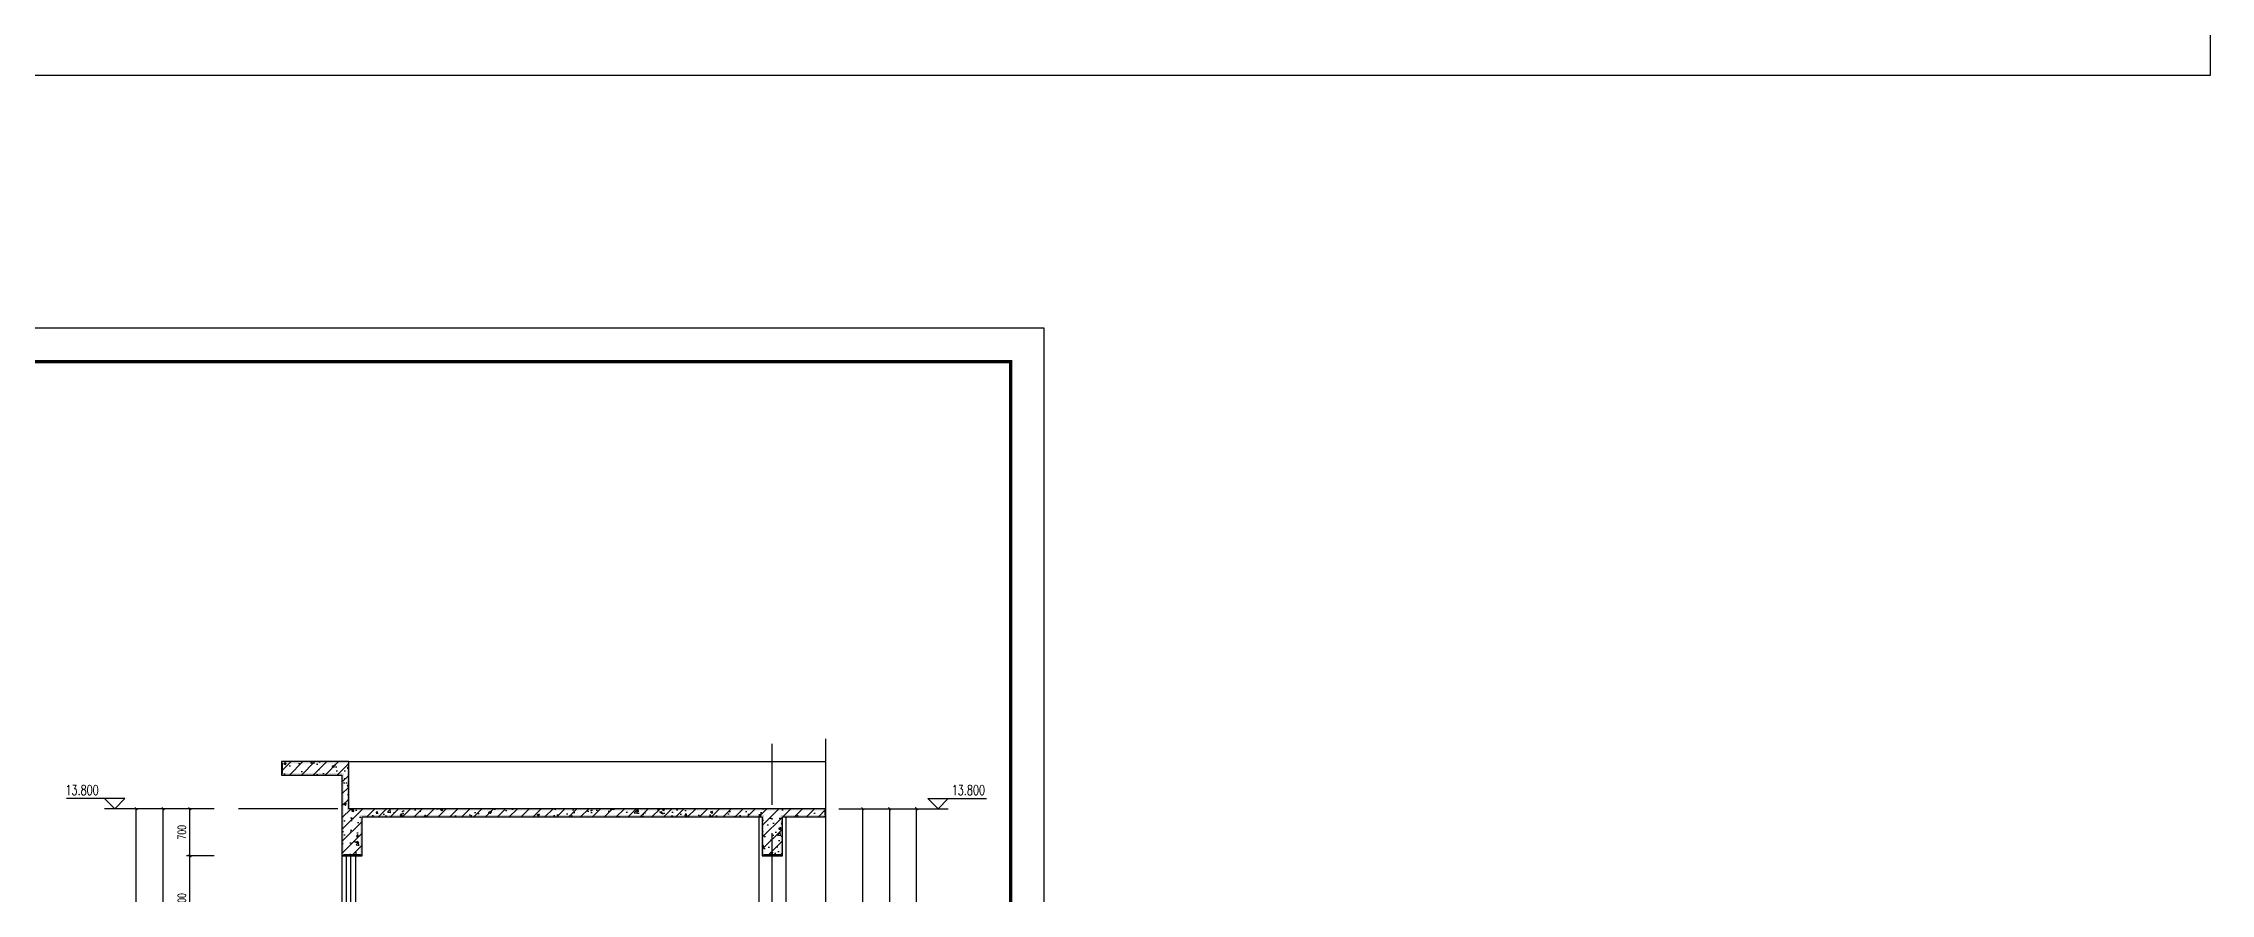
# Model space of a CAD drawing. Extents: x 5904849 to 6011887, y -826029 to -177002.
# Drawn here: x 5932013 to 5964249, y -737817 to -725176 of the extents above; entities that cross this region are included whole.
import ezdxf

# ---------------------------------------------------------------- set-up
doc = ezdxf.new("R2010")
doc.units = 0
doc.header["$LTSCALE"] = 1000
doc.header["$MEASUREMENT"] = 0
doc.linetypes.add('DOTE', pattern=[2.42, 2, -0.2, 0.02, -0.2])
doc.layers.get('0').update_dxf_attribs({"linetype": 'CONTINUOUS'})
doc.layers.get('Defpoints').update_dxf_attribs({"linetype": 'CONTINUOUS'})
for name, color, linetype in [('COLUMN', 9, 'CONTINUOUS'), ('DIM_ELEV', 3, 'CONTINUOUS'), ('DIM_SYMB', 3, 'CONTINUOUS'), ('DOTE', 252, 'CONTINUOUS'), ('PUB_DIM', 3, 'CONTINUOUS'), ('PUB_HATCH', 8, 'CONTINUOUS'), ('PUB_TEXT', 7, 'CONTINUOUS'), ('PUB_TITLE', 4, 'CONTINUOUS'), ('S_STAIR', 2, 'CONTINUOUS'), ('WINDOW', 4, 'CONTINUOUS')]:
    doc.layers.add(name, color=color, linetype=linetype)
doc.styles.add('_TCH_DIM', font='SIMPLEX', dxfattribs={"bigfont": 'GBCBIG'})
doc.styles.add('_TCH_DIM_T3', font='SIMPLEX', dxfattribs={"width": 0.705882, "bigfont": 'GBCBIG'})
doc.dimstyles.new('_TCH_ARCH&&50', dxfattribs={"dimtxt": 119, "dimasz": 40, "dimexe": 50, "dimexo": 100, "dimgap": 60.5, "dimtad": 1, "dimdec": 0, "dimzin": 0, "dimdsep": 46, "dimtxsty": '_TCH_DIM_T3', "dimblk": 'ARCHTICK', "dimcen": 0.09, "dimclrt": 7, "dimazin": 2, "dimtfac": 1, "dimtdec": 0, "dimtix": 1, "dimtmove": 2, "dimatfit": 3, "dimfxl": 0, "dimtolj": 1, "dimtzin": 0, "dimarcsym": 0})

# ---------------------------------------------------------------- blocks, each defined once
blk = doc.blocks.new('_ArchTick')
at = {"color": 0, "linetype": 'ByBlock', "const_width": 0.4}
blk.add_lwpolyline([(-0.5, -0.5), (0.5, 0.5)], dxfattribs=at)
blk = doc.blocks.new('*D383')
at = {"layer": 'Defpoints', "color": 0}
for p in [(5944143, -736554), (5945002, -736554), (5944143, -750354)]:
    blk.add_point(p, dxfattribs=at)
at = {"layer": 'PUB_DIM', "color": 0, "lineweight": -2}
for p, q in [((5944243, -736554), (5945052, -736554)), ((5945002, -750354), (5945002, -736554)), ((5944243, -750354), (5945052, -750354))]:
    blk.add_line(p, q, dxfattribs=at)
at = {"layer": 'PUB_DIM', "color": 0, "lineweight": -2, "xscale": 40, "yscale": 40, "zscale": 40}
for p, rotation in [((5945002, -736554), 90), ((5945002, -750354), 270)]:
    blk.add_blockref('_ArchTick', p, dxfattribs=dict(at, rotation=rotation))
at = {"layer": 'PUB_DIM', "color": 7, "insert": (5944882, -743454), "char_height": 119, "attachment_point": 5, "rotation": 90, "style": '_TCH_DIM_T3'}
blk.add_mtext('\\A1;13800', dxfattribs=at)
blk = doc.blocks.new('*D387')
at = {"layer": 'Defpoints', "color": 0}
for p in [(5943743, -736554), (5944602, -736554), (5943743, -739854)]:
    blk.add_point(p, dxfattribs=at)
at = {"layer": 'PUB_DIM', "color": 0, "lineweight": -2}
for p, q in [((5943843, -736554), (5944652, -736554)), ((5944602, -739854), (5944602, -736554)), ((5943843, -739854), (5944652, -739854))]:
    blk.add_line(p, q, dxfattribs=at)
at = {"layer": 'PUB_DIM', "color": 0, "lineweight": -2, "xscale": 40, "yscale": 40, "zscale": 40}
for p, rotation in [((5944602, -736554), 90), ((5944602, -739854), 270)]:
    blk.add_blockref('_ArchTick', p, dxfattribs=dict(at, rotation=rotation))
at = {"layer": 'PUB_DIM', "color": 7, "insert": (5944482, -738204), "char_height": 119, "attachment_point": 5, "rotation": 90, "style": '_TCH_DIM_T3'}
blk.add_mtext('\\A1;3300', dxfattribs=at)
blk = doc.blocks.new('*D394')
at = {"layer": 'Defpoints', "color": 0}
for p in [(5943743, -736554), (5944202, -736554), (5943743, -739854)]:
    blk.add_point(p, dxfattribs=at)
at = {"layer": 'PUB_DIM', "color": 0, "lineweight": -2}
for p, q in [((5943843, -736554), (5944252, -736554)), ((5944202, -739854), (5944202, -736554)), ((5943843, -739854), (5944252, -739854))]:
    blk.add_line(p, q, dxfattribs=at)
at = {"layer": 'PUB_DIM', "color": 0, "lineweight": -2, "xscale": 40, "yscale": 40, "zscale": 40}
for p, rotation in [((5944202, -736554), 90), ((5944202, -739854), 270)]:
    blk.add_blockref('_ArchTick', p, dxfattribs=dict(at, rotation=rotation))
at = {"layer": 'PUB_DIM', "color": 7, "insert": (5944082, -738204), "char_height": 119, "attachment_point": 5, "rotation": 90, "style": '_TCH_DIM_T3'}
blk.add_mtext('\\A1;3300', dxfattribs=at)
blk = doc.blocks.new('$TCHSYS$WIN2D')
for p, q in [((-0.5, 0.5), (0.5, 0.5)), ((-0.5, 0.5), (-0.5, -0.5)), ((0.5, 0.5), (0.5, -0.5)), ((0.5, 0.167), (-0.5, 0.167)), ((0.5, -0.167), (-0.5, -0.167)), ((-0.5, -0.5), (0.5, -0.5))]:
    blk.add_line(p, q)
blk = doc.blocks.new('*D413')
at = {"layer": 'Defpoints', "color": 0}
for p in [(5933393, -736554), (5934252, -736554), (5934252, -750654)]:
    blk.add_point(p, dxfattribs=at)
at = {"layer": 'PUB_DIM', "color": 0, "lineweight": -2}
for p, q in [((5934152, -736554), (5933343, -736554)), ((5933393, -750654), (5933393, -736554)), ((5934152, -750654), (5933343, -750654))]:
    blk.add_line(p, q, dxfattribs=at)
at = {"layer": 'PUB_DIM', "color": 0, "lineweight": -2, "xscale": 40, "yscale": 40, "zscale": 40}
for p, rotation in [((5933393, -736554), 90), ((5933393, -750654), 270)]:
    blk.add_blockref('_ArchTick', p, dxfattribs=dict(at, rotation=rotation))
at = {"layer": 'PUB_DIM', "color": 7, "insert": (5933273, -743604), "char_height": 119, "attachment_point": 5, "rotation": 90, "style": '_TCH_DIM_T3'}
blk.add_mtext('\\A1;14100', dxfattribs=at)
blk = doc.blocks.new('*D418')
at = {"layer": 'Defpoints', "color": 0}
for p in [(5933793, -736554), (5934652, -736554), (5934652, -739854)]:
    blk.add_point(p, dxfattribs=at)
at = {"layer": 'PUB_DIM', "color": 0, "lineweight": -2}
for p, q in [((5934552, -736554), (5933743, -736554)), ((5933793, -739854), (5933793, -736554)), ((5934552, -739854), (5933743, -739854))]:
    blk.add_line(p, q, dxfattribs=at)
at = {"layer": 'PUB_DIM', "color": 0, "lineweight": -2, "xscale": 40, "yscale": 40, "zscale": 40}
for p, rotation in [((5933793, -736554), 90), ((5933793, -739854), 270)]:
    blk.add_blockref('_ArchTick', p, dxfattribs=dict(at, rotation=rotation))
at = {"layer": 'PUB_DIM', "color": 7, "insert": (5933673, -738204), "char_height": 119, "attachment_point": 5, "rotation": 90, "style": '_TCH_DIM_T3'}
blk.add_mtext('\\A1;3300', dxfattribs=at)
blk = doc.blocks.new('*D429')
at = {"layer": 'Defpoints', "color": 0}
for p in [(5934193, -737254), (5934652, -737254), (5934652, -738654)]:
    blk.add_point(p, dxfattribs=at)
at = {"layer": 'PUB_DIM', "color": 0, "lineweight": -2}
for p, q in [((5934552, -737254), (5934143, -737254)), ((5934193, -738654), (5934193, -737254)), ((5934552, -738654), (5934143, -738654))]:
    blk.add_line(p, q, dxfattribs=at)
at = {"layer": 'PUB_DIM', "color": 0, "lineweight": -2, "xscale": 40, "yscale": 40, "zscale": 40}
for p, rotation in [((5934193, -737254), 90), ((5934193, -738654), 270)]:
    blk.add_blockref('_ArchTick', p, dxfattribs=dict(at, rotation=rotation))
at = {"layer": 'PUB_DIM', "color": 7, "insert": (5934073, -737954), "char_height": 119, "attachment_point": 5, "rotation": 90, "style": '_TCH_DIM_T3'}
blk.add_mtext('\\A1;1400', dxfattribs=at)
blk = doc.blocks.new('*D430')
at = {"layer": 'Defpoints', "color": 0}
for p in [(5934193, -736554), (5934652, -736554), (5934652, -737254)]:
    blk.add_point(p, dxfattribs=at)
at = {"layer": 'PUB_DIM', "color": 0, "lineweight": -2}
for p, q in [((5934552, -736554), (5934143, -736554)), ((5934193, -737254), (5934193, -736554)), ((5934552, -737254), (5934143, -737254))]:
    blk.add_line(p, q, dxfattribs=at)
at = {"layer": 'PUB_DIM', "color": 0, "lineweight": -2, "xscale": 40, "yscale": 40, "zscale": 40}
for p, rotation in [((5934193, -736554), 90), ((5934193, -737254), 270)]:
    blk.add_blockref('_ArchTick', p, dxfattribs=dict(at, rotation=rotation))
at = {"layer": 'PUB_DIM', "color": 7, "insert": (5934073, -736904), "char_height": 119, "attachment_point": 5, "rotation": 90, "style": '_TCH_DIM_T3'}
blk.add_mtext('\\A1;700', dxfattribs=at)

msp = doc.modelspace()

# ---------------------------------------------------------------- hatches: boundary and pattern name
at = {"layer": 'COLUMN'}
for points in [[(5936554.9, -735854.4), (5935554.9, -735854.4), (5935579.9, -735879.4), (5936529.9, -735879.4)], [(5935554.9, -735854.4), (5935554.9, -736054.4), (5935579.9, -736029.4), (5935579.9, -735879.4)], [(5936554.9, -736554.4), (5936554.9, -735854.4), (5936529.9, -735879.4), (5936529.9, -736579.4)], [(5935554.9, -736054.4), (5936454.9, -736054.4), (5936479.9, -736029.4), (5935579.9, -736029.4)], [(5936454.9, -736054.4), (5936454.9, -737254.4), (5936479.9, -737229.4), (5936479.9, -736029.4)], [(5943653, -736554.4), (5936554.9, -736554.4), (5936529.9, -736579.4), (5943628, -736579.4)], [(5943653, -736674.4), (5943653, -736554.4), (5943628, -736579.4), (5943628, -736649.4)], [(5936754.9, -737254.4), (5936754.9, -736674.4), (5936729.9, -736649.4), (5936729.9, -737229.4)], [(5936754.9, -736674.4), (5942704.9, -736674.4), (5942729.9, -736649.4), (5936729.9, -736649.4)], [(5942704.9, -736674.4), (5942704.9, -737254.4), (5942729.9, -737229.4), (5942729.9, -736649.4)], [(5943004.9, -737254.4), (5943004.9, -736674.4), (5942979.9, -736649.4), (5942979.9, -737229.4)], [(5943004.9, -736674.4), (5943653, -736674.4), (5943628, -736649.4), (5942979.9, -736649.4)], [(5936454.9, -737254.4), (5936754.9, -737254.4), (5936729.9, -737229.4), (5936479.9, -737229.4)], [(5942704.9, -737254.4), (5943004.9, -737254.4), (5942979.9, -737229.4), (5942729.9, -737229.4)]]:
    msp.add_hatch(color=0, dxfattribs=at).paths.add_polyline_path(points)
at = {"layer": 'PUB_HATCH'}
h = msp.add_hatch(dxfattribs=at)
h.set_pattern_fill('钢筋混凝土', color=256, scale=50, style=0)
h.set_pattern_definition([(45, (0, 0), (-88.3883476, 88.3883476), []), (50, (0, 0), (358.630091, -31.376067), [37.5, -412.5]), (355, (0, 0), (-69.375667, 376.096067), [30, -330]), (100.4514, (29.9, -2.6), (289.25469, 344.719771), [31.870095, -350.571056]), (46.1842, (0, 100), (533.620524, -82.759507), [56.25, -618.75]), (96.6356, (44.47, 93.1), (467.331353, 487.058935), [47.805144, -525.8565]), (351.1842, (0, 100), (467.330973, 487.0593), [45, -495]), (21, (50, 75), (298.453526, -201.309445), [37.5, -412.5]), (326, (50, 75), (121.657666, 362.575023), [30, -330]), (71.4514, (74.87, 58.22), (420.111314, 161.265248), [31.870095, -350.571056]), (37.5, (0, 0), (6.0799277, 166.446927), [0, -326, 0, -335, 0, -331.25]), (7.5, (0, 0), (131.5347687, 197.205856), [0, -191, 0, -318.5, 0, -126.25]), (327.5, (-111.5, 0), (266.911218, -11.277436), [0, -125, 0, -390, 0, -517.5]), (317.5, (-161.5, 0), (291.593085, 50.052491), [0, -162.5, 0, -259, 0, -367.5])])
h.paths.add_polyline_path([(5943653, -736554.4), (5936554.9, -736554.4), (5936554.9, -735854.4), (5935554.9, -735854.4), (5935554.9, -736054.4), (5936454.9, -736054.4), (5936454.9, -737254.4), (5936754.9, -737254.4), (5936754.9, -736674.4), (5942704.9, -736674.4), (5942704.9, -737254.4), (5943004.9, -737254.4), (5943004.9, -736674.4), (5943653, -736674.4)])

# ---------------------------------------------------------------- linework, layer by layer
at = {"color": 0}
for p, q in [((5936554.9, -735854.4), (5943653, -735854.4)), ((5942654.9, -736674.4), (5942654.9, -739854.4)), ((5943054.9, -736674.4), (5943054.9, -739854.4))]:
    msp.add_line(p, q, dxfattribs=at)
at = {"layer": 'COLUMN', "color": 0}
for p, q in [((5936554.9, -735854.4), (5935554.9, -735854.4)), ((5935554.9, -735854.4), (5935554.9, -736054.4)), ((5936554.9, -736554.4), (5936554.9, -735854.4)), ((5935554.9, -736054.4), (5936454.9, -736054.4)), ((5936454.9, -736054.4), (5936454.9, -737254.4)), ((5943653, -736554.4), (5936554.9, -736554.4)), ((5943653, -736674.4), (5943653, -736554.4)), ((5936754.9, -737254.4), (5936754.9, -736674.4)), ((5936754.9, -736674.4), (5942704.9, -736674.4)), ((5942704.9, -736674.4), (5942704.9, -737254.4)), ((5943004.9, -737254.4), (5943004.9, -736674.4)), ((5943004.9, -736674.4), (5943653, -736674.4)), ((5936454.9, -737254.4), (5936754.9, -737254.4)), ((5942704.9, -737254.4), (5943004.9, -737254.4))]:
    msp.add_line(p, q, dxfattribs=at)
at = {"layer": 'DIM_ELEV'}
for p, q in [((5933224.9, -736404.4), (5932356.2, -736404.4)), ((5933074.9, -736554.4), (5932924.9, -736404.4)), ((5933658.2, -736554.4), (5932924.9, -736554.4)), ((5933074.9, -736554.4), (5933224.9, -736404.4)), ((5944737, -736554.4), (5945470.3, -736554.4)), ((5945320.3, -736554.4), (5945170.3, -736404.4)), ((5945170.3, -736404.4), (5946039, -736404.4)), ((5945320.3, -736554.4), (5945470.3, -736404.4))]:
    msp.add_line(p, q, dxfattribs=at)
at = {"layer": 'DIM_SYMB', "color": 0}
msp.add_lwpolyline([(5943653, -750654.4), (5943653, -743141.5), (5943548, -743103.3), (5943758, -743066.3), (5943653, -743029), (5943653, -735516.2)], dxfattribs=at)
at = {"layer": 'DOTE', "linetype": 'DOTE'}
msp.add_line((5942854.9, -751015.4), (5942854.9, -735591.7), dxfattribs=at)
at = {"layer": 'DOTE', "color": 251, "linetype": 'DOTE'}
msp.add_line((5943653, -736554.4), (5934916.8, -736554.4), dxfattribs=at)
at = {"layer": 'PUB_TITLE', "color": 4}
for points in [[(5904849.4, -725651.3), (5964249.4, -725651.3), (5964249.4, -683651.3), (5904849.4, -683651.3)], [(5904849.4, -759110.4), (5946899.4, -759110.4), (5946899.4, -729410.4), (5904849.4, -729410.4)]]:
    msp.add_lwpolyline(points, close=True, dxfattribs=at)
at = {"layer": 'PUB_TITLE', "color": 4, "const_width": 50}
msp.add_lwpolyline([(5906099.4, -758610.4), (5946399.4, -758610.4), (5946399.4, -729910.4), (5906099.4, -729910.4)], close=True, dxfattribs=at)
at = {"layer": 'S_STAIR'}
msp.add_lwpolyline([(5943653, -736554.4), (5936554.9, -736554.4), (5936554.9, -735854.4), (5935554.9, -735854.4), (5935554.9, -736054.4), (5936454.9, -736054.4), (5936454.9, -737254.4), (5936754.9, -737254.4), (5936754.9, -736674.4), (5942704.9, -736674.4), (5942704.9, -737254.4), (5943004.9, -737254.4), (5943004.9, -736674.4), (5943653, -736674.4)], dxfattribs=at)

# ---------------------------------------------------------------- block references
at = {"layer": 'WINDOW', "linetype": 'ByBlock', "xscale": -1399.999999888067, "yscale": -200.0000051602256, "zscale": -1399.999999888067, "rotation": 90.00000003743598}
msp.add_blockref('$TCHSYS$WIN2D', (5936554.9, -737954.4), dxfattribs=at)

# ---------------------------------------------------------------- texts
at = {"layer": 'PUB_TEXT', "style": '_TCH_DIM', "width": 0.705882}
for p in [(5932341.2, -736351.9), (5945524, -736351.9)]:
    msp.add_text('13.800', height=148.75, dxfattribs=at).set_placement(p)

# ---------------------------------------------------------------- dimensions: what is measured, and where the dimension line sits
at = {"layer": 'PUB_DIM'}
for p1, p2, distance, picture, middle in [((5934252.2, -750654.4), (5934252.2, -736554.4), 859, '*D413', (5933273.3, -743604.4)), ((5934652.2, -739854.4), (5934652.2, -736554.4), 859, '*D418', (5933673.3, -738204.4)), ((5943743, -739854.4), (5943743, -736554.4), -859, '*D387', (5944481.9, -738204.4)), ((5944143, -750354.4), (5944143, -736554.4), -859, '*D383', (5944881.9, -743454.4))]:
    dim = msp.add_aligned_dim(p1=p1, p2=p2, distance=distance, dimstyle='_TCH_ARCH&&50', dxfattribs=at)
    dim.commit()
    dim.dimension.update_dxf_attribs({"geometry": picture, "text_midpoint": middle})
at = {"layer": 'PUB_DIM', "color": 0}
for p1, p2, distance, picture, middle in [((5934652.2, -737254.4), (5934652.2, -736554.4), 459, '*D430', (5934073.3, -736904.4)), ((5943743, -739854.4), (5943743, -736554.4), -459, '*D394', (5944081.9, -738204.4)), ((5934652.2, -738654.4), (5934652.2, -737254.4), 459, '*D429', (5934073.3, -737954.4))]:
    dim = msp.add_aligned_dim(p1=p1, p2=p2, distance=distance, dimstyle='_TCH_ARCH&&50', dxfattribs=at)
    dim.commit()
    dim.dimension.update_dxf_attribs({"geometry": picture, "text_midpoint": middle})

doc.saveas('drawing.dxf')
